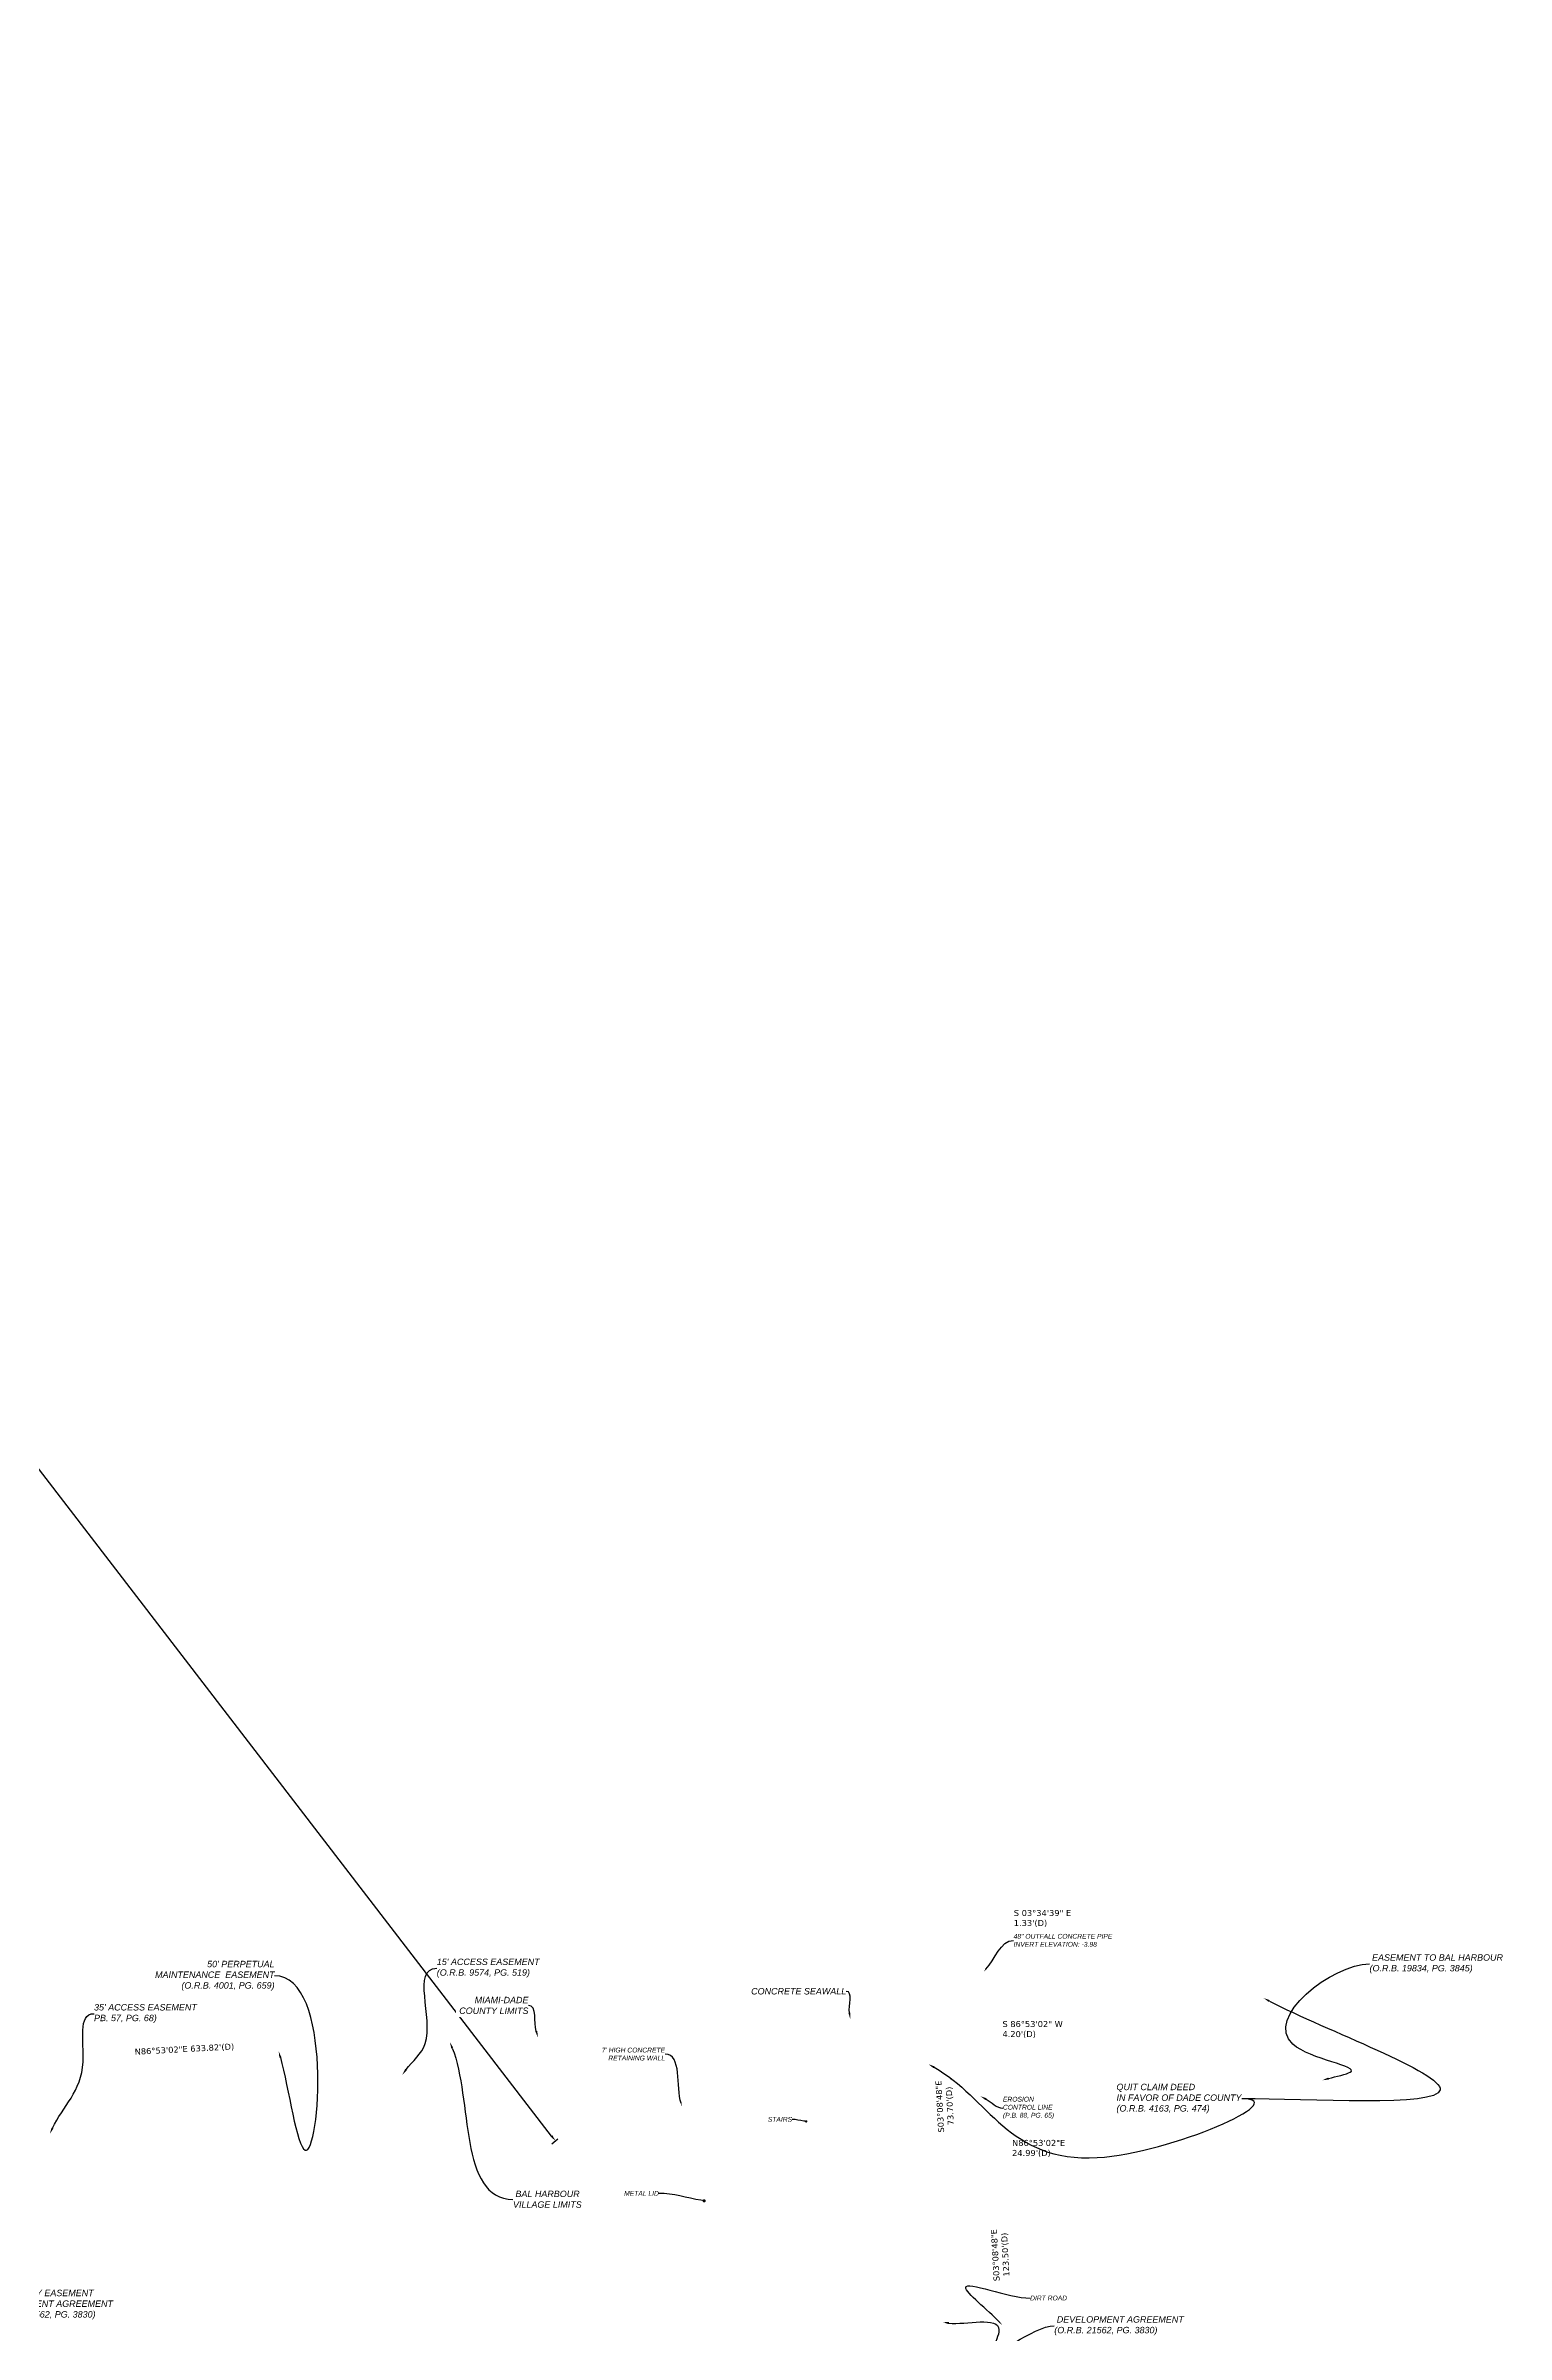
# Model space of a CAD drawing. Header units: inches. Extents: x -11331628 to 26860, y -6840660 to 4773.
# Drawn here: x 24428 to 25156, y -19649 to -18507 of the extents above; entities that cross this region are included whole.
import ezdxf
from ezdxf import colors
from ezdxf.entities.mleader import LeaderData, LeaderLine
from ezdxf.math import Vec2, Vec3

# ---------------------------------------------------------------- set-up
doc = ezdxf.new("R2010")
doc.units = ezdxf.units.IN
doc.header["$LTSCALE"] = 0.5
doc.header["$MEASUREMENT"] = 0
doc.layers.get('Defpoints').update_dxf_attribs({"color": 140})
for name, color, linetype, lineweight in [('TEXT 2', 41, 'Continuous', 15), ('TEXT 3', 41, 'Continuous', 15), ('TEXT BOUNDARY SCALE 50', 225, 'Continuous', 15)]:
    doc.layers.add(name, color=color, linetype=linetype, lineweight=lineweight)
doc.styles.add('BOLD-ITALIC', font='verdanaz.ttf')
doc.styles.add('DIM', font='simplex.shx', dxfattribs={"width": 0.8})
doc.styles.add('TEXT-ITALIC', font='ariali.ttf')
doc.dimstyles.new('Basic', dxfattribs={"dimscale": 20, "dimtxt": 0.08, "dimasz": 0.08, "dimexe": 0.06, "dimexo": 0.0625, "dimgap": 0, "dimtad": 0, "dimtoh": 1, "dimdec": 1, "dimzin": 0, "dimdsep": 46, "dimtxsty": 'DIM', "dimcen": 0, "dimclrd": 256, "dimclrt": 256, "dimaunit": 1, "dimadec": 4, "dimazin": 0, "dimtfac": 1, "dimtdec": 1, "dimtofl": 0, "dimtmove": 0, "dimatfit": 3, "dimfxl": 1, "dimtolj": 1, "dimtzin": 0, "dimarcsym": 0})

# ---------------------------------------------------------------- blocks, each defined once
blk = doc.blocks.new('*D146')
at = {"layer": 'Defpoints', "color": 0, "transparency": 16777216}
for p in [(23778.4, -18371.3, -161.2), (24684.9, -19550.7), (24681.8, -19553.1)]:
    blk.add_point(p, dxfattribs=at)
at = {"layer": 'TEXT 2', "color": 0, "lineweight": -2, "transparency": 16777216}
for p, q in [((23776.4, -18372.9), (23773.3, -18375.2)), ((24682.9, -19552.2), (24679.9, -19554.6))]:
    blk.add_line(p, q, dxfattribs=at)
at = {"layer": 'TEXT 2', "lineweight": -2, "transparency": 16777216}
for p, q in [((23777.2, -18376.3), (24358.9, -19133.1)), ((24679.8, -19550.6), (24366.9, -19143.5))]:
    blk.add_line(p, q, dxfattribs=at)
at = {"layer": 'TEXT 2', "transparency": 16777216}
for points in [[(23777.6, -18376), (23776.8, -18376.6), (23775.2, -18373.8)], [(24680.2, -19550.2), (24679.4, -19550.9), (24681.8, -19553.1)]]:
    blk.add_solid(points, dxfattribs=at)
at = {"layer": 'TEXT 2', "transparency": 16777216, "insert": (24362.9, -19138.3), "char_height": 3.2, "attachment_point": 5, "rotation": 127.5489, "style": 'DIM', "bg_fill": 3, "box_fill_scale": 1.25, "bg_fill_color": 256, "bg_fill_true_color": 13158600, "bg_fill_transparency": 0}
blk.add_mtext("\\A1;1487.5'", dxfattribs=at)
blk = doc.blocks.new('_Dot')
at = {"color": 0, "linetype": 'ByBlock', "lineweight": -2}
blk.add_line((-0.5, 0), (-1, 0), dxfattribs=at)
at = {"color": 0, "linetype": 'ByBlock', "const_width": 0.5}
blk.add_lwpolyline([(-0.25, 0, 1), (0.25, 0, 1)], format="xyb", close=True, dxfattribs=at)

msp = doc.modelspace()

# ---------------------------------------------------------------- texts
at = {"layer": 'TEXT BOUNDARY SCALE 50', "char_height": 3, "attachment_point": 4, "style": 'BOLD-ITALIC', "bg_fill": 3, "box_fill_scale": 1.2, "bg_fill_color": 256, "bg_fill_transparency": 0}
for s, insert in [('S 03°34\'39" E\\P1.33\'(D)', (24910.358, -19442.046)), ('S 86°53\'02" W\\P4.20\'(D)', (24904.706, -19497.47)), ('N86°53\'02"E\\P24.99\'(D)', (24909.521, -19556.791))]:
    msp.add_mtext(s, dxfattribs=dict(at, insert=insert))
at = {"layer": 'TEXT BOUNDARY SCALE 50', "char_height": 3, "attachment_point": 5, "rotation": 93.125155, "style": 'BOLD-ITALIC', "bg_fill": 3, "box_fill_scale": 1.2, "bg_fill_color": 256, "bg_fill_transparency": 0}
for s, insert in [('S03°08\'48"E\\P73.70\'(D)', (24876.199, -19535.707)), ('S03°08\'48"E\\P123.50\'(D)', (24903.872, -19609.907))]:
    msp.add_mtext(s, dxfattribs=dict(at, insert=insert))

# ---------------------------------------------------------------- dimensions: what is measured, and where the dimension line sits
at = {"layer": 'TEXT 2'}
dim = msp.add_linear_dim(base=(24681.777, -19553.088), p1=(23778.393, -18371.335, -161.174), p2=(24684.927, -19550.667), angle=307.548927, dimstyle='Basic', override={"dimpost": "'", "dimtfill": 1}, dxfattribs=at)
dim.commit()
dim.dimension.update_dxf_attribs({"geometry": '*D146', "text_midpoint": (24362.916, -19138.274), "dimtype": 161})

# ---------------------------------------------------------------- leaders
ml = msp.add_multileader_mtext('Standard', dxfattribs=at)
ml.set_content('CONCRETE SEAWALL', color=256, style='TEXT-ITALIC')
ml.set_leader_properties()
ml.build(insert=Vec2(0, 0))
ml.multileader.update_dxf_attribs({"leader_type": 2, "text_left_attachment_type": 2, "text_right_attachment_type": 2, "dogleg_length": 0.075, "arrow_head_size": 3.2, "scale": 40})
ctx = ml.context
ctx.base_point, ctx.scale, ctx.char_height, ctx.arrow_head_size, ctx.landing_gap_size, ctx.plane_origin = Vec3(24779.883, -19478.394), 40, 3.2, 3.2, 0, Vec3(24852.991, -19467.623)
ctx.left_attachment, ctx.right_attachment, ctx.text_align_type = 2, 2, 2
notes = []
notes.append((ctx, [(0, (1, 1, 0), (24829.78, -19478.394), (-1, 0), 3, [(0, [(24828.826, -19492.246)], 0, [])])]))
ctx.mtext.insert, ctx.mtext.alignment, ctx.mtext.flow_direction = Vec3(24826.78, -19476.739), 3, 5
ctx.mtext.has_bg_fill, ctx.mtext.bg_color, ctx.mtext.bg_scale_factor, ctx.mtext.bg_transparency, ctx.mtext.use_window_bg_color = 1, -1027028792, 1.5, 0, 1
ml = msp.add_multileader_mtext('Standard', dxfattribs=at)
ml.set_content(' DEVELOPMENT AGREEMENT\\P(O.R.B. 21562, PG. 3830)', color=256, style='TEXT-ITALIC')
ml.set_leader_properties()
ml.build(insert=Vec2(0, 0))
ml.multileader.update_dxf_attribs({"leader_type": 2, "text_left_attachment_type": 2, "text_right_attachment_type": 2, "dogleg_length": 0.075, "arrow_head_size": 3.2, "scale": 40})
ctx = ml.context
ctx.base_point, ctx.scale, ctx.char_height, ctx.arrow_head_size, ctx.landing_gap_size, ctx.plane_origin = Vec3(24930.572, -19645.282), 40, 3.2, 3.2, 0, Vec3(25047.572, -19609.236)
ctx.left_attachment, ctx.right_attachment = 2, 2
notes.append((ctx, [(1, (1, 1, 0), (24927.572, -19645.282), (1, 0), 3, [(2, [(24874.845, -19643.514), (24902.964, -19647.295), (24900.555, -19656.063)], 0, [])])]))
ctx.mtext.insert, ctx.mtext.flow_direction = Vec3(24930.572, -19640.49), 5
ctx.mtext.has_bg_fill, ctx.mtext.bg_color, ctx.mtext.bg_scale_factor, ctx.mtext.bg_transparency, ctx.mtext.use_window_bg_color = 1, -1027028792, 1.5, 0, 1
at = {"layer": 'TEXT 3'}
ml = msp.add_multileader_mtext('Standard', dxfattribs=at)
ml.set_content('STAIRS', color=256, style='TEXT-ITALIC')
ml.set_leader_properties()
ml.set_arrow_properties(name='DOT')
ml.build(insert=Vec2(0, 0))
ml.multileader.update_dxf_attribs({"leader_type": 2, "text_left_attachment_type": 2, "text_right_attachment_type": 2, "dogleg_length": 0.075, "arrow_head_size": 1.2, "scale": 40})
ctx = ml.context
ctx.base_point, ctx.scale, ctx.char_height, ctx.arrow_head_size, ctx.landing_gap_size, ctx.plane_origin = Vec3(24787.882, -19542.284, 14.405), 40, 2.4, 1.2, 0, Vec3(24792.75, -19542.008, 14.405)
ctx.left_attachment, ctx.right_attachment, ctx.text_align_type = 2, 2, 2
notes.append((ctx, [(1, (1, 1, 0), (24802.77, -19542.284, 14.405), (-1, 0), 3, [(0, [(24806.793, -19543.305, 14.405)], 0, [])])]))
ctx.mtext.insert, ctx.mtext.alignment, ctx.mtext.flow_direction = Vec3(24799.77, -19541.043, 14.405), 3, 5
ml = msp.add_multileader_mtext('Standard', dxfattribs=at)
ml.set_content('METAL LID ', color=256, style='TEXT-ITALIC')
ml.set_leader_properties()
ml.set_arrow_properties(name='DOT')
ml.build(insert=Vec2(0, 0))
ml.multileader.update_dxf_attribs({"leader_type": 2, "text_left_attachment_type": 2, "text_right_attachment_type": 2, "dogleg_length": 0.075, "arrow_head_size": 1.6, "scale": 40})
ctx = ml.context
ctx.base_point, ctx.scale, ctx.char_height, ctx.arrow_head_size, ctx.landing_gap_size, ctx.plane_origin = Vec3(24716.176, -19579.19), 40, 2.4, 1.6, 0, Vec3(24702.274, -19562.294)
ctx.left_attachment, ctx.right_attachment, ctx.text_align_type = 2, 2, 2
notes.append((ctx, [(1, (1, 1, 0), (24736.321, -19579.19), (-1, 0), 3, [(0, [(24755.888, -19582.932)], 0, [])])]))
ctx.mtext.insert, ctx.mtext.alignment, ctx.mtext.flow_direction = Vec3(24733.321, -19577.99), 3, 5
for ctx, leaders in notes:
    for number, flags, end, landing, length, lines in leaders:
        leader = LeaderData()
        leader.index, (leader.has_last_leader_line, leader.has_dogleg_vector, leader.attachment_direction) = number, flags
        leader.last_leader_point, leader.dogleg_vector, leader.dogleg_length = Vec3(end), Vec3(landing), length
        for number, points, colour, breaks in lines:
            line = LeaderLine()
            line.index, line.vertices, line.color, line.breaks = number, Vec3.list(points), colors.encode_raw_color(colour), breaks
            leader.lines.append(line)
        ctx.leaders.append(leader)

# ---------------------------------------------------------------- next in the draw order: leaders
at = {"layer": 'TEXT 2'}
ml = msp.add_multileader_mtext('Standard', dxfattribs=at)
ml.set_content('48" OUTFALL CONCRETE PIPE\\PINVERT ELEVATION: -3.98 ', color=256, style='TEXT-ITALIC')
ml.set_leader_properties()
ml.build(insert=Vec2(0, 0))
ml.multileader.update_dxf_attribs({"leader_type": 2, "text_left_attachment_type": 2, "text_right_attachment_type": 2, "dogleg_length": 0.075, "arrow_head_size": 1.6, "scale": 40})
ctx = ml.context
ctx.base_point, ctx.scale, ctx.char_height, ctx.arrow_head_size, ctx.landing_gap_size, ctx.plane_origin = Vec3(24910.27, -19452.966), 40, 2.4, 1.6, 0, Vec3(24851.803, -19392.175)
ctx.left_attachment, ctx.right_attachment = 2, 2
notes = []
notes.append((ctx, [(0, (1, 1, 0), (24907.27, -19452.966), (1, 0), 3, [(0, [(24895.375, -19468.495)], 0, [])])]))
ctx.mtext.insert, ctx.mtext.flow_direction = Vec3(24910.27, -19449.704), 5
ctx.mtext.has_bg_fill, ctx.mtext.bg_color, ctx.mtext.bg_scale_factor, ctx.mtext.bg_transparency, ctx.mtext.use_window_bg_color = 1, -1027028792, 1.5, 0, 1
ml = msp.add_multileader_mtext('Standard', dxfattribs=at)
ml.set_content("50' PERPETUAL\\PMAINTENANCE  EASEMENT\\P(O.R.B. 4001, PG. 659)", color=256, style='TEXT-ITALIC')
ml.set_leader_properties()
ml.build(insert=Vec2(0, 0))
ml.multileader.update_dxf_attribs({"leader_type": 2, "text_left_attachment_type": 2, "text_right_attachment_type": 2, "dogleg_length": 0.075, "arrow_head_size": 3.2, "scale": 40})
ctx = ml.context
ctx.base_point, ctx.scale, ctx.char_height, ctx.arrow_head_size, ctx.landing_gap_size, ctx.plane_origin = Vec3(24481.789, -19470.605), 40, 3.2, 3.2, 0, Vec3(24558.478, -19474.143)
ctx.left_attachment, ctx.right_attachment, ctx.text_align_type = 2, 2, 2
notes.append((ctx, [(0, (1, 1, 0), (24544.626, -19470.605), (-1, 0), 3, [(0, [(24543.692, -19508.318), (24556.828, -19557.681)], 0, [])])]))
ctx.mtext.insert, ctx.mtext.alignment, ctx.mtext.flow_direction = Vec3(24541.626, -19463.141), 3, 5
ctx.mtext.has_bg_fill, ctx.mtext.bg_color, ctx.mtext.bg_scale_factor, ctx.mtext.bg_transparency, ctx.mtext.use_window_bg_color = 1, -1027028792, 1.5, 0, 1
at = {"layer": 'TEXT 3'}
ml = msp.add_multileader_mtext('Standard', dxfattribs=at)
ml.set_content('DIRT ROAD', color=256, style='TEXT-ITALIC')
ml.set_leader_properties()
ml.build(insert=Vec2(0, 0))
ml.multileader.update_dxf_attribs({"leader_type": 2, "text_left_attachment_type": 2, "text_right_attachment_type": 2, "dogleg_length": 0.075, "arrow_head_size": 2, "scale": 40})
ctx = ml.context
ctx.base_point, ctx.scale, ctx.char_height, ctx.arrow_head_size, ctx.landing_gap_size, ctx.plane_origin = Vec3(24918.503, -19631.466), 40, 2.4, 2, 0, Vec3(24878.094, -19622.159)
ctx.left_attachment, ctx.right_attachment = 2, 2
notes.append((ctx, [(0, (1, 1, 0), (24915.503, -19631.466), (1, 0), 3, [(0, [(24904.553, -19644.85), (24886.388, -19626.15)], 0, [])])]))
ctx.mtext.insert, ctx.mtext.flow_direction = Vec3(24918.503, -19630.225), 5
ctx.mtext.has_bg_fill, ctx.mtext.bg_color, ctx.mtext.bg_scale_factor, ctx.mtext.bg_transparency, ctx.mtext.use_window_bg_color = 1, -1027028792, 1.5, 0, 1
for ctx, leaders in notes:
    for number, flags, end, landing, length, lines in leaders:
        leader = LeaderData()
        leader.index, (leader.has_last_leader_line, leader.has_dogleg_vector, leader.attachment_direction) = number, flags
        leader.last_leader_point, leader.dogleg_vector, leader.dogleg_length = Vec3(end), Vec3(landing), length
        for number, points, colour, breaks in lines:
            line = LeaderLine()
            line.index, line.vertices, line.color, line.breaks = number, Vec3.list(points), colors.encode_raw_color(colour), breaks
            leader.lines.append(line)
        ctx.leaders.append(leader)

# ---------------------------------------------------------------- next in the draw order: leaders
at = {"layer": 'TEXT 2'}
ml = msp.add_multileader_mtext('Standard', dxfattribs=at)
ml.set_content('QUIT CLAIM DEED\\PIN FAVOR OF DADE COUNTY\\P(O.R.B. 4163, PG. 474)', color=256, style='TEXT-ITALIC')
ml.set_leader_properties()
ml.build(insert=Vec2(0, 0))
ml.multileader.update_dxf_attribs({"leader_type": 2, "text_left_attachment_type": 2, "text_right_attachment_type": 2, "dogleg_length": 0.075, "arrow_head_size": 3.2, "scale": 40})
ctx = ml.context
ctx.base_point, ctx.scale, ctx.char_height, ctx.arrow_head_size, ctx.landing_gap_size, ctx.plane_origin = Vec3(24961.593, -19531.992), 40, 3.2, 3.2, 0, Vec3(25082.942, -19489.214)
ctx.left_attachment, ctx.right_attachment = 2, 2
notes = []
notes.append((ctx, [(0, (1, 1, 0), (25027.153, -19531.992), (-1, 0), 3, [(3, [(24867.818, -19514.744), (24951.995, -19561.341)], 0, []), (2, [(25035.008, -19481.742), (25123.065, -19527.566)], 0, [])])]))
ctx.mtext.insert, ctx.mtext.flow_direction = Vec3(24961.593, -19524.506), 5
ctx.mtext.has_bg_fill, ctx.mtext.bg_color, ctx.mtext.bg_scale_factor, ctx.mtext.bg_transparency, ctx.mtext.use_window_bg_color = 1, -1027028792, 1.5, 0, 1
for ctx, leaders in notes:
    for number, flags, end, landing, length, lines in leaders:
        leader = LeaderData()
        leader.index, (leader.has_last_leader_line, leader.has_dogleg_vector, leader.attachment_direction) = number, flags
        leader.last_leader_point, leader.dogleg_vector, leader.dogleg_length = Vec3(end), Vec3(landing), length
        for number, points, colour, breaks in lines:
            line = LeaderLine()
            line.index, line.vertices, line.color, line.breaks = number, Vec3.list(points), colors.encode_raw_color(colour), breaks
            leader.lines.append(line)
        ctx.leaders.append(leader)

# ---------------------------------------------------------------- next in the draw order: leaders
ml = msp.add_multileader_mtext('Standard', dxfattribs=at)
ml.set_content(' EASEMENT TO BAL HARBOUR\\P(O.R.B. 19834, PG. 3845)', color=256, style='TEXT-ITALIC')
ml.set_leader_properties()
ml.build(insert=Vec2(0, 0))
ml.multileader.update_dxf_attribs({"leader_type": 2, "text_left_attachment_type": 2, "text_right_attachment_type": 2, "dogleg_length": 0.075, "arrow_head_size": 3.2, "scale": 40})
ctx = ml.context
ctx.base_point, ctx.scale, ctx.char_height, ctx.arrow_head_size, ctx.landing_gap_size, ctx.plane_origin = Vec3(25087.82, -19464.681), 40, 3.2, 3.2, 0, Vec3(25159.305, -19423.492)
ctx.left_attachment, ctx.right_attachment = 2, 2
notes = []
notes.append((ctx, [(1, (1, 1, 0), (25084.82, -19464.681), (1, 0), 3, [(1, [(25064.294, -19522.773), (25078.169, -19518.73), (25049.618, -19504.811)], 0, [])])]))
ctx.mtext.insert, ctx.mtext.flow_direction = Vec3(25087.82, -19459.889), 5
ctx.mtext.has_bg_fill, ctx.mtext.bg_color, ctx.mtext.bg_scale_factor, ctx.mtext.bg_transparency, ctx.mtext.use_window_bg_color = 1, -1027028792, 1.5, 0, 1
ml = msp.add_multileader_mtext('Standard', dxfattribs=at)
ml.set_content('EROSION \\PCONTROL LINE\\P(P.B. 88, PG. 65)', color=256, style='TEXT-ITALIC')
ml.set_leader_properties()
ml.build(insert=Vec2(0, 0))
ml.multileader.update_dxf_attribs({"leader_type": 2, "text_left_attachment_type": 2, "text_right_attachment_type": 2, "dogleg_length": 0.075, "arrow_head_size": 3.2, "scale": 40})
ctx = ml.context
ctx.base_point, ctx.scale, ctx.char_height, ctx.arrow_head_size, ctx.landing_gap_size, ctx.plane_origin = Vec3(24904.942, -19536.621), 40, 2.4, 3.2, 0, Vec3(24894.836, -19551.312)
ctx.left_attachment, ctx.right_attachment = 2, 2
notes.append((ctx, [(0, (1, 1, 0), (24901.942, -19536.621), (1, 0), 3, [(0, [(24893.712, -19530.734)], 0, [])])]))
ctx.mtext.insert, ctx.mtext.flow_direction = Vec3(24904.942, -19531.007), 5
ctx.mtext.has_bg_fill, ctx.mtext.bg_color, ctx.mtext.bg_scale_factor, ctx.mtext.bg_transparency, ctx.mtext.use_window_bg_color = 1, -1027028792, 1.5, 0, 1
for ctx, leaders in notes:
    for number, flags, end, landing, length, lines in leaders:
        leader = LeaderData()
        leader.index, (leader.has_last_leader_line, leader.has_dogleg_vector, leader.attachment_direction) = number, flags
        leader.last_leader_point, leader.dogleg_vector, leader.dogleg_length = Vec3(end), Vec3(landing), length
        for number, points, colour, breaks in lines:
            line = LeaderLine()
            line.index, line.vertices, line.color, line.breaks = number, Vec3.list(points), colors.encode_raw_color(colour), breaks
            leader.lines.append(line)
        ctx.leaders.append(leader)

# ---------------------------------------------------------------- next in the draw order: leaders
at = {"layer": 'TEXT 3'}
ml = msp.add_multileader_mtext('Standard', dxfattribs=at)
ml.set_content("ZONE  VE (ELEV. 11.00') ", color=256, style='TEXT-ITALIC')
ml.set_leader_properties()
ml.build(insert=Vec2(0, 0))
ml.multileader.update_dxf_attribs({"leader_type": 2, "text_left_attachment_type": 2, "text_right_attachment_type": 2, "dogleg_length": 0.075, "arrow_head_size": 1.6, "scale": 40})
ctx = ml.context
ctx.base_point, ctx.scale, ctx.char_height, ctx.arrow_head_size, ctx.landing_gap_size, ctx.plane_origin, ctx.plane_x_axis, ctx.plane_y_axis = Vec3(24962.792, -19852.13), 40, 2.4, 1.6, 0, Vec3(25012.476, -19773.618), Vec3(0.08715574, 0.9961947), Vec3(-0.9961947, 0.08715574)
ctx.left_attachment, ctx.right_attachment = 2, 2
notes = []
notes.append((ctx, [(0, (0, 0, 0), (0, 0), (1, 0), 1, [])]))
ctx.mtext.insert, ctx.mtext.text_direction, ctx.mtext.rotation, ctx.mtext.flow_direction = Vec3(24961.225, -19851.993), Vec3(0.08715574, 0.9961947), 1.48352986, 5
ctx.mtext.has_bg_fill, ctx.mtext.bg_color, ctx.mtext.bg_scale_factor, ctx.mtext.bg_transparency, ctx.mtext.use_window_bg_color = 1, -1027028792, 1.5, 0, 1
for ctx, leaders in notes:
    for number, flags, end, landing, length, lines in leaders:
        leader = LeaderData()
        leader.index, (leader.has_last_leader_line, leader.has_dogleg_vector, leader.attachment_direction) = number, flags
        leader.last_leader_point, leader.dogleg_vector, leader.dogleg_length = Vec3(end), Vec3(landing), length
        for number, points, colour, breaks in lines:
            line = LeaderLine()
            line.index, line.vertices, line.color, line.breaks = number, Vec3.list(points), colors.encode_raw_color(colour), breaks
            leader.lines.append(line)
        ctx.leaders.append(leader)

# ---------------------------------------------------------------- next in the draw order: leaders
at = {"layer": 'TEXT 2'}
ml = msp.add_multileader_mtext('Standard', dxfattribs=at)
ml.set_content(' BAL HARBOUR\\PVILLAGE LIMITS', color=256, style='TEXT-ITALIC')
ml.set_leader_properties()
ml.build(insert=Vec2(0, 0))
ml.multileader.update_dxf_attribs({"leader_type": 2, "text_left_attachment_type": 2, "text_right_attachment_type": 2, "dogleg_length": 0.075, "arrow_head_size": 3.2, "scale": 40})
ctx = ml.context
ctx.base_point, ctx.scale, ctx.char_height, ctx.arrow_head_size, ctx.landing_gap_size, ctx.plane_origin = Vec3(24660.547, -19582.202), 40, 3.2, 3.2, 0, Vec3(24648.808, -19506.386)
ctx.left_attachment, ctx.right_attachment = 2, 2
notes = []
notes.append((ctx, [(1, (1, 1, 0), (24657.547, -19582.202), (1, 0), 3, [(0, [(24629.069, -19503.696)], 0, [])])]))
ctx.mtext.insert, ctx.mtext.flow_direction = Vec3(24660.547, -19577.854), 5
ctx.mtext.has_bg_fill, ctx.mtext.bg_color, ctx.mtext.bg_scale_factor, ctx.mtext.bg_transparency, ctx.mtext.use_window_bg_color = 1, -1027028792, 1.5, 0, 1
at = {"layer": 'TEXT 3'}
ml = msp.add_multileader_mtext('Standard', dxfattribs=at)
ml.set_content("7' HIGH CONCRETE \\PRETAINING WALL ", color=256, style='TEXT-ITALIC')
ml.set_leader_properties()
ml.build(insert=Vec2(0, 0))
ml.multileader.update_dxf_attribs({"leader_type": 2, "text_left_attachment_type": 2, "text_right_attachment_type": 2, "dogleg_length": 0.075, "arrow_head_size": 1.6, "scale": 40})
ctx = ml.context
ctx.base_point, ctx.scale, ctx.char_height, ctx.arrow_head_size, ctx.landing_gap_size, ctx.plane_origin = Vec3(24705.106, -19509.739), 40, 2.4, 1.6, 0, Vec3(24700.444, -19498.833)
ctx.left_attachment, ctx.right_attachment, ctx.text_align_type = 2, 2, 2
notes.append((ctx, [(1, (1, 1, 0), (24739.412, -19509.739), (-1, 0), 3, [(0, [(24744.881, -19535.748)], 0, [])])]))
ctx.mtext.insert, ctx.mtext.alignment, ctx.mtext.flow_direction = Vec3(24736.412, -19506.478), 3, 5
for ctx, leaders in notes:
    for number, flags, end, landing, length, lines in leaders:
        leader = LeaderData()
        leader.index, (leader.has_last_leader_line, leader.has_dogleg_vector, leader.attachment_direction) = number, flags
        leader.last_leader_point, leader.dogleg_vector, leader.dogleg_length = Vec3(end), Vec3(landing), length
        for number, points, colour, breaks in lines:
            line = LeaderLine()
            line.index, line.vertices, line.color, line.breaks = number, Vec3.list(points), colors.encode_raw_color(colour), breaks
            leader.lines.append(line)
        ctx.leaders.append(leader)

# ---------------------------------------------------------------- next in the draw order: leaders
at = {"layer": 'TEXT 2'}
ml = msp.add_multileader_mtext('Standard', dxfattribs=at)
ml.set_content("18' UTILITY EASEMENT\\P&  DEVELOPMENT AGREEMENT\\P(O.R.B. 21562, PG. 3830)", color=256, style='TEXT-ITALIC')
ml.set_leader_properties()
ml.build(insert=Vec2(0, 0))
ml.multileader.update_dxf_attribs({"leader_type": 2, "text_left_attachment_type": 2, "text_right_attachment_type": 2, "dogleg_length": 0.075, "arrow_head_size": 3.2, "scale": 40})
ctx = ml.context
ctx.base_point, ctx.scale, ctx.char_height, ctx.arrow_head_size, ctx.landing_gap_size, ctx.plane_origin = Vec3(24392.183, -19634.798), 40, 3.2, 3.2, 0, Vec3(24451.861, -19676.912)
ctx.left_attachment, ctx.right_attachment, ctx.text_align_type = 2, 2, 1
notes = []
notes.append((ctx, [(1, (1, 1, 0), (24389.183, -19634.798), (1, 0), 3, [(1, [(24247.279, -19676.983), (24302.916, -19703.221), (24408.093, -19858.771), (20985.538, -18522.283)], 0, [])])]))
ctx.mtext.insert, ctx.mtext.alignment, ctx.mtext.flow_direction = Vec3(24426.621, -19627.313), 2, 5
ctx.mtext.has_bg_fill, ctx.mtext.bg_color, ctx.mtext.bg_scale_factor, ctx.mtext.bg_transparency, ctx.mtext.use_window_bg_color = 1, -1027028792, 1.5, 0, 1
for ctx, leaders in notes:
    for number, flags, end, landing, length, lines in leaders:
        leader = LeaderData()
        leader.index, (leader.has_last_leader_line, leader.has_dogleg_vector, leader.attachment_direction) = number, flags
        leader.last_leader_point, leader.dogleg_vector, leader.dogleg_length = Vec3(end), Vec3(landing), length
        for number, points, colour, breaks in lines:
            line = LeaderLine()
            line.index, line.vertices, line.color, line.breaks = number, Vec3.list(points), colors.encode_raw_color(colour), breaks
            leader.lines.append(line)
        ctx.leaders.append(leader)

# ---------------------------------------------------------------- next in the draw order: texts
at = {"layer": 'TEXT BOUNDARY SCALE 50', "insert": (24496.667, -19507.468), "char_height": 3, "attachment_point": 5, "rotation": 3.094599, "style": 'BOLD-ITALIC', "bg_fill": 3, "box_fill_scale": 1.2, "bg_fill_color": 256, "bg_fill_transparency": 0}
msp.add_mtext('N86°53\'02"E 633.82\'(D)', dxfattribs=at)

# ---------------------------------------------------------------- next in the draw order: leaders
at = {"layer": 'TEXT 2'}
ml = msp.add_multileader_mtext('Standard', dxfattribs=at)
ml.set_content("15' ACCESS EASEMENT\\P(O.R.B. 9574, PG. 519)", color=256, style='TEXT-ITALIC')
ml.set_leader_properties()
ml.build(insert=Vec2(0, 0))
ml.multileader.update_dxf_attribs({"leader_type": 2, "text_left_attachment_type": 2, "text_right_attachment_type": 2, "dogleg_length": 0.075, "arrow_head_size": 3.2, "scale": 40})
ctx = ml.context
ctx.base_point, ctx.scale, ctx.char_height, ctx.arrow_head_size, ctx.landing_gap_size, ctx.plane_origin = Vec3(24622.547, -19466.836), 40, 3.2, 3.2, 0, Vec3(24680.558, -19467.171)
ctx.left_attachment, ctx.right_attachment = 2, 2
notes = []
notes.append((ctx, [(1, (1, 1, 0), (24619.547, -19466.836), (1, 0), 3, [(1, [(24605.306, -19520.009), (24616.811, -19504.365)], 0, [])])]))
ctx.mtext.insert, ctx.mtext.flow_direction = Vec3(24622.547, -19462.044), 5
ctx.mtext.has_bg_fill, ctx.mtext.bg_color, ctx.mtext.bg_scale_factor, ctx.mtext.bg_transparency, ctx.mtext.use_window_bg_color = 1, -1027028792, 1.5, 0, 1
for ctx, leaders in notes:
    for number, flags, end, landing, length, lines in leaders:
        leader = LeaderData()
        leader.index, (leader.has_last_leader_line, leader.has_dogleg_vector, leader.attachment_direction) = number, flags
        leader.last_leader_point, leader.dogleg_vector, leader.dogleg_length = Vec3(end), Vec3(landing), length
        for number, points, colour, breaks in lines:
            line = LeaderLine()
            line.index, line.vertices, line.color, line.breaks = number, Vec3.list(points), colors.encode_raw_color(colour), breaks
            leader.lines.append(line)
        ctx.leaders.append(leader)

# ---------------------------------------------------------------- next in the draw order: leaders
ml = msp.add_multileader_mtext('Standard', dxfattribs=at)
ml.set_content("35' ACCESS EASEMENT\\PPB. 57, PG. 68)", color=256, style='TEXT-ITALIC')
ml.set_leader_properties()
ml.build(insert=Vec2(0, 0))
ml.multileader.update_dxf_attribs({"leader_type": 2, "text_left_attachment_type": 2, "text_right_attachment_type": 2, "dogleg_length": 0.075, "arrow_head_size": 3.2, "scale": 40})
ctx = ml.context
ctx.base_point, ctx.scale, ctx.char_height, ctx.arrow_head_size, ctx.landing_gap_size, ctx.plane_origin = Vec3(24451.569, -19489.522), 40, 3.2, 3.2, 0, Vec3(24505.51, -19476.635)
ctx.left_attachment, ctx.right_attachment = 2, 2
notes = []
notes.append((ctx, [(1, (1, 1, 0), (24448.569, -19489.522), (1, 0), 3, [(1, [(24429.515, -19549.542), (24446.122, -19513.59)], 0, [])])]))
ctx.mtext.insert, ctx.mtext.flow_direction = Vec3(24451.569, -19484.731), 5
ctx.mtext.has_bg_fill, ctx.mtext.bg_color, ctx.mtext.bg_scale_factor, ctx.mtext.bg_transparency, ctx.mtext.use_window_bg_color = 1, -1027028792, 1.5, 0, 1
ml = msp.add_multileader_mtext('Standard', dxfattribs=at)
ml.set_content('MIAMI-DADE \\PCOUNTY LIMITS', color=256, style='TEXT-ITALIC')
ml.set_leader_properties()
ml.build(insert=Vec2(0, 0))
ml.multileader.update_dxf_attribs({"leader_type": 2, "text_left_attachment_type": 2, "text_right_attachment_type": 2, "dogleg_length": 0.075, "arrow_head_size": 3.2, "scale": 40})
ctx = ml.context
ctx.base_point, ctx.scale, ctx.char_height, ctx.arrow_head_size, ctx.landing_gap_size, ctx.plane_origin = Vec3(24634.121, -19485.437), 40, 3.2, 3.2, 0, Vec3(24694.468, -19474.666)
ctx.left_attachment, ctx.right_attachment, ctx.text_align_type = 2, 2, 2
notes.append((ctx, [(0, (1, 1, 0), (24671.258, -19485.437), (-1, 0), 3, [(0, [(24673.048, -19501.325)], 0, [])])]))
ctx.mtext.insert, ctx.mtext.alignment, ctx.mtext.flow_direction = Vec3(24668.258, -19481.114), 3, 5
ctx.mtext.has_bg_fill, ctx.mtext.bg_color, ctx.mtext.bg_scale_factor, ctx.mtext.bg_transparency, ctx.mtext.use_window_bg_color = 1, -1027028792, 1.5, 0, 1
for ctx, leaders in notes:
    for number, flags, end, landing, length, lines in leaders:
        leader = LeaderData()
        leader.index, (leader.has_last_leader_line, leader.has_dogleg_vector, leader.attachment_direction) = number, flags
        leader.last_leader_point, leader.dogleg_vector, leader.dogleg_length = Vec3(end), Vec3(landing), length
        for number, points, colour, breaks in lines:
            line = LeaderLine()
            line.index, line.vertices, line.color, line.breaks = number, Vec3.list(points), colors.encode_raw_color(colour), breaks
            leader.lines.append(line)
        ctx.leaders.append(leader)

doc.saveas('drawing.dxf')
